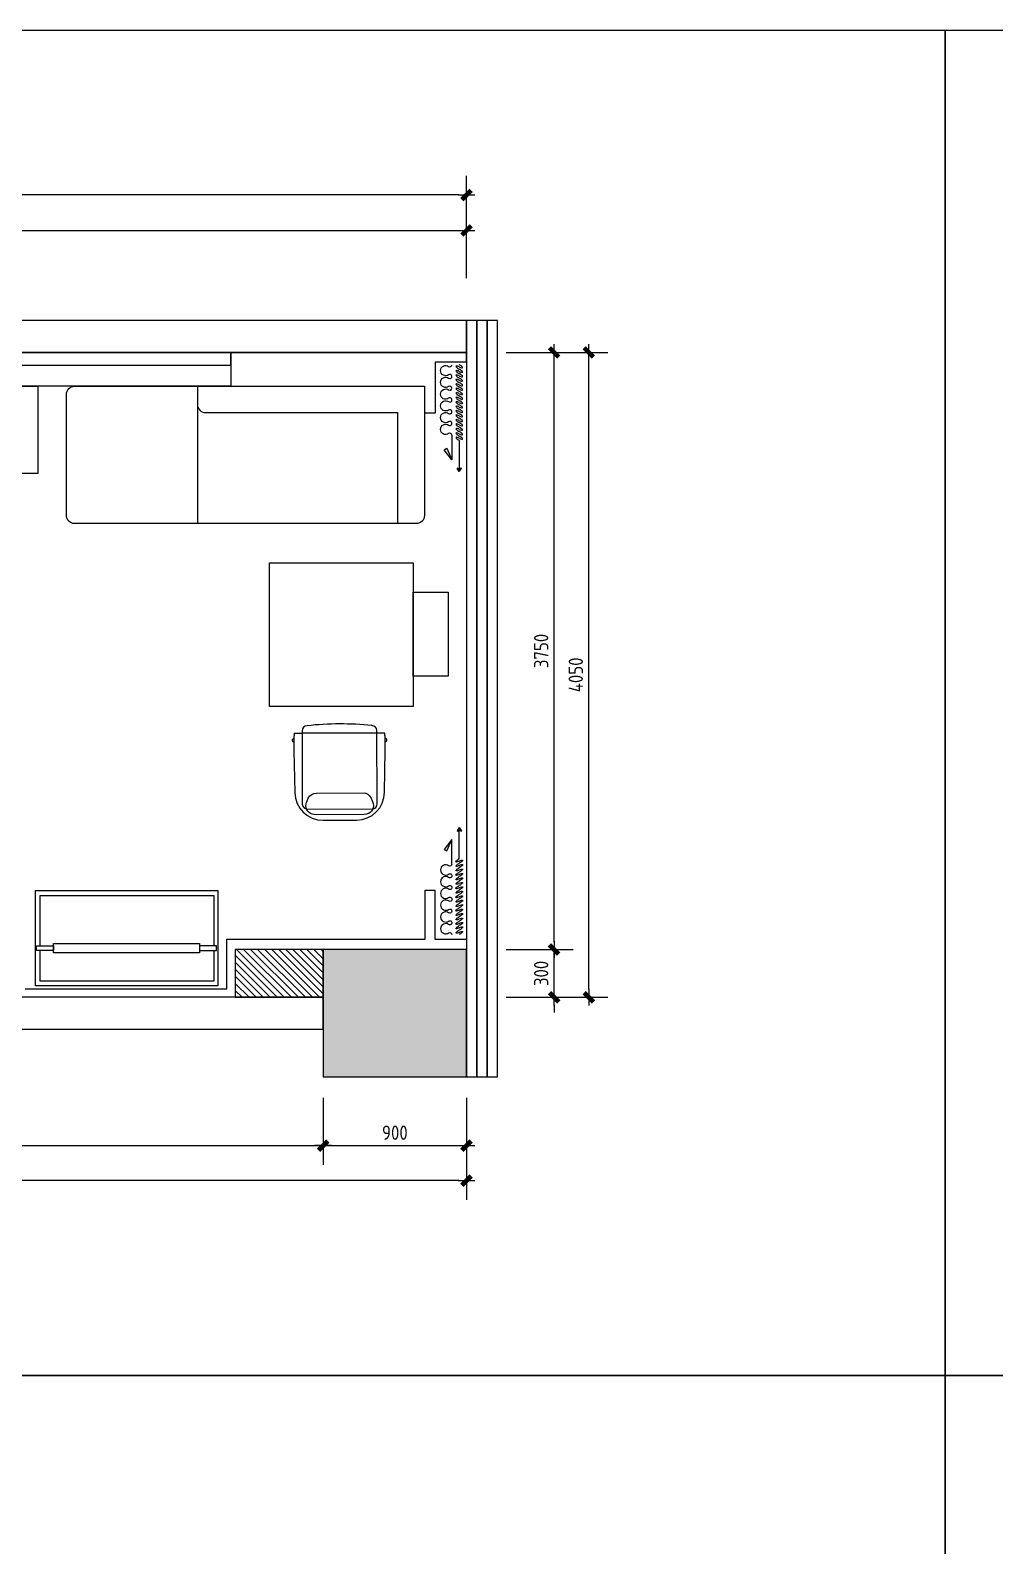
# Model space of a CAD drawing. Header units: inches. Extents: x 193953 to 255442, y -114891 to -62384.
# Drawn here: x 203572 to 209627, y -105042 to -95525 of the extents above; entities that cross this region are included whole.
import ezdxf

# ---------------------------------------------------------------- set-up
doc = ezdxf.new("R2010")
doc.units = ezdxf.units.IN
doc.header["$LTSCALE"] = 500
doc.header["$MEASUREMENT"] = 0
for name, color, linetype in [('F-活动家私(0.25)-DOM', 2, 'Continuous'), ('F-窗帘(0.12)-DOM', 120, 'Continuous'), ('IDT-Hatch', 7, 'Continuous')]:
    doc.layers.add(name, color=color, linetype=linetype)
doc.styles.add('DOM-romans.shx', font='dim.shx')
doc.dimstyles.new('DOM_DIM_1 80', dxfattribs={"dimscale": 60, "dimtxt": 1.5, "dimasz": 0.8, "dimexe": 2, "dimexo": 1.5, "dimgap": 0.6, "dimtad": 1, "dimdec": 0, "dimrnd": 5, "dimzin": 12, "dimdsep": 46, "dimtxsty": 'DOM-romans.shx', "dimblk": 'DOM_Dimension_Tick', "dimcen": 0.125, "dimclrd": 44, "dimclre": 44, "dimclrt": 50, "dimadec": 0, "dimazin": 0, "dimtfac": 1, "dimtdec": 0, "dimtix": 1, "dimtmove": 2, "dimatfit": 3, "dimldrblk": 'DOM_Leader_Arrow', "dimfxl": 0, "dimtvp": 1, "dimtolj": 1, "dimtzin": 0, "dimarcsym": 0})

# ---------------------------------------------------------------- blocks, each defined once
blk = doc.blocks.new('A$C1b9db060')
blk.add_lwpolyline([(-138.9, 264.5, 0.007594), (-151.5, 265.1, 0.00592), (-176.7, 265.6, 0.006339), (-227.1, 265.4), (-470.9, 261.5, 0.409863), (-633, 97.2), (-633, -96.8, 0.409863), (-470.9, -261.2), (-227.1, -265, 0.005917), (-176.7, -265.3, 0.006762), (-151.5, -264.7, 0.007594), (-138.9, -264.2)], format="xyb")
at = {"color": 8}
for points in [[(-179, 265.6), (-173.8, 272.5)], [(-525, 191.8), (-504.5, 182.7)], [(-126.6, -218), (-126.6, -217.6), (-126.6, 217.7)], [(-600.8, -141.4), (-600.8, 135.3)], [(-474.6, 135.3), (-474.6, -141.4)], [(-504.5, -182.3), (-535.5, -195)], [(-173.8, -272.2), (-179, -265.3)]]:
    blk.add_lwpolyline(points, dxfattribs=at)
for points in [[(-159.6, 265.3, 0.509249), (-167.3, 275.8, 0.497128), (-175, 265.6)], [(-175, -265.3, 0.497067), (-167.3, -275.5, 0.509249), (-159.6, -265)]]:
    blk.add_lwpolyline(points, format="xyb", dxfattribs=at)
for points in [[(-567.2, 188.3), (-567.2, -188.3)], [(-111.1, 217.6), (-539.2, 217.6)], [(-126.6, 262.6), (-126.6, 262.1)], [(-126.6, 262.1), (-126.6, 250.7), (-126.6, 217.6)], [(-126.6, 218.2), (-126.6, 217.7)], [(-539.2, -217.6), (-111.1, -217.6)], [(-126.6, -261.8), (-126.6, -217.6)], [(-126.6, -261.8), (-126.6, -262.3)]]:
    blk.add_lwpolyline(points)
blk.add_arc((-1823.6, 0), 1750.6, 353.82571, 6.17429)
for points in [[(-175.3, 268.4), (-175.3, 268.4), (-175.3, 268.3), (-175.3, 268.3)], [(-600.8, 135.3), (-600, 171), (-584.8, 194), (-546.5, 196.5)], [(-546.5, 196.5), (-535.5, 195.3), (-530.7, 194.1), (-525, 191.8)], [(-504.5, 182.7), (-484.6, 171.6), (-475.5, 155.4), (-474.6, 135.3)], [(-535.5, -195), (-571.8, -200.3), (-598, -178.5), (-600.8, -141.4)], [(-474.6, -141.4), (-475.4, -156.3), (-484.8, -170.1), (-504.5, -182.3)], [(-175.3, -267.9), (-175.3, -268), (-175.3, -268), (-175.3, -268.1)]]:
    blk.add_open_spline(points, degree=3, dxfattribs=at)
for points in [[(-129.6, 263.6), (-132.7, 264.1), (-135.8, 264.3), (-138.9, 264.5)], [(-126.6, 262.6), (-126.6, 264.6), (-128.5, 263.5), (-129.6, 263.6)], [(-539.2, 217.6), (-554.6, 217.6), (-567.2, 204.4), (-567.2, 188.3)], [(-83.2, 188.3), (-85, 204.3), (-95.7, 217.6), (-111.1, 217.6)], [(-567.2, -188.3), (-567.2, -204.4), (-554.6, -217.6), (-539.2, -217.6)], [(-138.9, -264.2), (-135.8, -264), (-132.7, -263.8), (-129.6, -263.3)], [(-129.6, -263.3), (-128.5, -263.1), (-126.6, -264.2), (-126.6, -262.3)], [(-111.1, -217.6), (-95.7, -217.6), (-84.8, -204.3), (-83.2, -188.3)]]:
    blk.add_open_spline(points, degree=3)
blk = doc.blocks.new('A$C6002b85e')
at = {"layer": 'F-活动家私(0.25)-DOM', "xscale": 0.8999999999999999, "yscale": 0.8999999999999999, "zscale": 0.8999999999999999, "rotation": 222.8483566332017}
blk.add_blockref('A$C1b9db060', (-83.6, -77.5), dxfattribs=at)
blk = doc.blocks.new('A$Cf66d3db0')
at = {"color": 4}
blk.add_lwpolyline([(-12802.3, 7040.2), (0, 7040.2), (0, 0), (-12802.3, 0)], close=True, dxfattribs=at)
blk = doc.blocks.new('DOM_Dimension_Tick')
at = {"color": 0, "linetype": 'ByBlock'}
for p, q in [((-1.09, 0), (0, 0)), ((0, 0), (1.09, 0))]:
    blk.add_line(p, q, dxfattribs=at)
at = {"color": 0, "linetype": 'Continuous', "const_width": 0.608}
blk.add_lwpolyline([(-0.61, -0.61), (0.61, 0.61)], dxfattribs=at)
blk = doc.blocks.new('*D519')
at = {"color": 44, "lineweight": -2, "transparency": 16777216}
for p, q in [((200260.5, -102229), (200260.5, -102649)), ((205410.5, -102229), (205410.5, -102649)), ((200308.5, -102529), (205362.5, -102529))]:
    blk.add_line(p, q, dxfattribs=at)
at = {"layer": 'Defpoints', "color": 0, "transparency": 16777216}
for p in [(205410.5, -101797.6), (200260.5, -102097.6), (205410.5, -102529)]:
    blk.add_point(p, dxfattribs=at)
at = {"color": 44, "lineweight": -2, "transparency": 16777216, "xscale": 48, "yscale": 48, "zscale": 48, "rotation": 180}
blk.add_blockref('DOM_Dimension_Tick', (200260.5, -102529), dxfattribs=at)
at = {"color": 44, "lineweight": -2, "transparency": 16777216, "xscale": 48, "yscale": 48, "zscale": 48}
blk.add_blockref('DOM_Dimension_Tick', (205410.5, -102529), dxfattribs=at)
at = {"color": 50, "transparency": 16777216, "insert": (202835.5, -102448), "char_height": 90, "attachment_point": 5, "style": 'DOM-romans.shx'}
blk.add_mtext('\\A1;5150', dxfattribs=at)
blk = doc.blocks.new('DOM_Leader_Arrow')
at = {"color": 0, "linetype": 'ByBlock'}
blk.add_line((0, 0), (-1.5, 0), dxfattribs=at)
for points in [[(-1.29, 1), (-0.89, 1.28), (-0.36, 0), (0, 0)], [(-1.29, -1), (-0.89, -1.28), (-0.36, 0), (0, 0)]]:
    blk.add_solid(points, dxfattribs=at)
blk = doc.blocks.new('*D520')
at = {"color": 44, "lineweight": -2, "transparency": 16777216}
for p, q in [((205410.5, -102229), (205410.5, -102649)), ((206310.5, -102229), (206310.5, -102649)), ((205458.5, -102529), (206262.5, -102529))]:
    blk.add_line(p, q, dxfattribs=at)
at = {"layer": 'Defpoints', "color": 0, "transparency": 16777216}
for p in [(206310.5, -101297.6), (205410.5, -101797.6), (206310.5, -102529)]:
    blk.add_point(p, dxfattribs=at)
at = {"color": 44, "lineweight": -2, "transparency": 16777216, "xscale": 48, "yscale": 48, "zscale": 48, "rotation": 180}
blk.add_blockref('DOM_Dimension_Tick', (205410.5, -102529), dxfattribs=at)
at = {"color": 44, "lineweight": -2, "transparency": 16777216, "xscale": 48, "yscale": 48, "zscale": 48}
blk.add_blockref('DOM_Dimension_Tick', (206310.5, -102529), dxfattribs=at)
at = {"color": 50, "transparency": 16777216, "insert": (205860.5, -102448), "char_height": 90, "attachment_point": 5, "style": 'DOM-romans.shx'}
blk.add_mtext('\\A1;900', dxfattribs=at)
blk = doc.blocks.new('*D521')
at = {"color": 44, "lineweight": -2, "transparency": 16777216}
for p, q in [((197110.5, -102449), (197110.5, -102869)), ((206310.5, -102449), (206310.5, -102869)), ((206262.5, -102749), (197158.5, -102749))]:
    blk.add_line(p, q, dxfattribs=at)
at = {"layer": 'Defpoints', "color": 0, "transparency": 16777216}
for p in [(197110.5, -102348.5), (206310.5, -102348.5), (197110.5, -102749)]:
    blk.add_point(p, dxfattribs=at)
at = {"color": 44, "lineweight": -2, "transparency": 16777216, "xscale": 48, "yscale": 48, "zscale": 48, "rotation": 180}
blk.add_blockref('DOM_Dimension_Tick', (197110.5, -102749), dxfattribs=at)
at = {"color": 44, "lineweight": -2, "transparency": 16777216, "xscale": 48, "yscale": 48, "zscale": 48}
blk.add_blockref('DOM_Dimension_Tick', (206310.5, -102749), dxfattribs=at)
at = {"color": 50, "transparency": 16777216, "insert": (201710.5, -102668), "char_height": 90, "attachment_point": 5, "style": 'DOM-romans.shx'}
blk.add_mtext('\\A1;9200', dxfattribs=at)
blk = doc.blocks.new('*D531')
at = {"color": 44, "lineweight": -2, "transparency": 16777216}
for p, q in [((200310.5, -97082), (200310.5, -96662)), ((206310.5, -97082), (206310.5, -96662)), ((200358.5, -96782), (206262.5, -96782))]:
    blk.add_line(p, q, dxfattribs=at)
at = {"layer": 'Defpoints', "color": 0, "transparency": 16777216}
for p in [(206310.5, -96782), (200310.5, -97547.6), (206310.5, -97547.6)]:
    blk.add_point(p, dxfattribs=at)
at = {"color": 44, "lineweight": -2, "transparency": 16777216, "xscale": 48, "yscale": 48, "zscale": 48, "rotation": 180}
blk.add_blockref('DOM_Dimension_Tick', (200310.5, -96782), dxfattribs=at)
at = {"color": 44, "lineweight": -2, "transparency": 16777216, "xscale": 48, "yscale": 48, "zscale": 48}
blk.add_blockref('DOM_Dimension_Tick', (206310.5, -96782), dxfattribs=at)
at = {"color": 50, "transparency": 16777216, "insert": (203310.5, -96701), "char_height": 90, "attachment_point": 5, "style": 'DOM-romans.shx'}
blk.add_mtext('\\A1;6000', dxfattribs=at)
blk = doc.blocks.new('*D532')
at = {"color": 44, "lineweight": -2, "transparency": 16777216}
for p, q in [((197110.5, -96859), (197110.5, -96439)), ((206310.5, -96859), (206310.5, -96439)), ((206262.5, -96559), (197158.5, -96559))]:
    blk.add_line(p, q, dxfattribs=at)
at = {"layer": 'Defpoints', "color": 0, "transparency": 16777216}
for p in [(197110.5, -96559), (197110.5, -97056), (206310.5, -97056)]:
    blk.add_point(p, dxfattribs=at)
at = {"color": 44, "lineweight": -2, "transparency": 16777216, "xscale": 48, "yscale": 48, "zscale": 48, "rotation": 180}
blk.add_blockref('DOM_Dimension_Tick', (197110.5, -96559), dxfattribs=at)
at = {"color": 44, "lineweight": -2, "transparency": 16777216, "xscale": 48, "yscale": 48, "zscale": 48}
blk.add_blockref('DOM_Dimension_Tick', (206310.5, -96559), dxfattribs=at)
at = {"color": 50, "transparency": 16777216, "insert": (201710.5, -96478), "char_height": 90, "attachment_point": 5, "style": 'DOM-romans.shx'}
blk.add_mtext('\\A1;9200', dxfattribs=at)
blk = doc.blocks.new('*D533')
at = {"color": 44, "lineweight": -2, "transparency": 16777216}
for p, q in [((206560.3, -97547.6), (206980.3, -97547.6)), ((206860.3, -101249.6), (206860.3, -97595.6)), ((206560.3, -101297.6), (206980.3, -101297.6))]:
    blk.add_line(p, q, dxfattribs=at)
at = {"layer": 'Defpoints', "color": 0, "transparency": 16777216}
for p in [(206310.5, -97547.6), (206860.3, -97547.6), (206310.5, -101297.6)]:
    blk.add_point(p, dxfattribs=at)
at = {"color": 44, "lineweight": -2, "transparency": 16777216, "xscale": 48, "yscale": 48, "zscale": 48}
for p, rotation in [((206860.3, -97547.6), 90), ((206860.3, -101297.6), 270)]:
    blk.add_blockref('DOM_Dimension_Tick', p, dxfattribs=dict(at, rotation=rotation))
at = {"color": 50, "transparency": 16777216, "insert": (206779.3, -99422.6), "char_height": 90, "attachment_point": 5, "rotation": 90, "style": 'DOM-romans.shx'}
blk.add_mtext('\\A1;3750', dxfattribs=at)
blk = doc.blocks.new('*D534')
at = {"color": 44, "lineweight": -2, "transparency": 16777216}
for p, q in [((206860.3, -101249.6), (206860.3, -101201.6)), ((206560.3, -101297.6), (206980.3, -101297.6)), ((206860.3, -101597.6), (206860.3, -101297.6)), ((206560.3, -101597.6), (206980.3, -101597.6)), ((206860.3, -101645.6), (206860.3, -101693.6))]:
    blk.add_line(p, q, dxfattribs=at)
at = {"layer": 'Defpoints', "color": 0, "transparency": 16777216}
for p in [(205410.5, -101297.6), (206860.3, -101297.6), (205410.5, -101597.6)]:
    blk.add_point(p, dxfattribs=at)
at = {"color": 44, "lineweight": -2, "transparency": 16777216, "xscale": 48, "yscale": 48, "zscale": 48}
for p, rotation in [((206860.3, -101297.6), 270), ((206860.3, -101597.6), 90)]:
    blk.add_blockref('DOM_Dimension_Tick', p, dxfattribs=dict(at, rotation=rotation))
at = {"color": 50, "transparency": 16777216, "insert": (206779.3, -101447.6), "char_height": 90, "attachment_point": 5, "rotation": 90, "style": 'DOM-romans.shx'}
blk.add_mtext('\\A1;300', dxfattribs=at)
blk = doc.blocks.new('*D535')
at = {"color": 44, "lineweight": -2, "transparency": 16777216}
for p, q in [((206777.8, -97547.6), (207197.8, -97547.6)), ((207077.8, -101549.6), (207077.8, -97595.6)), ((206777.8, -101597.6), (207197.8, -101597.6))]:
    blk.add_line(p, q, dxfattribs=at)
at = {"layer": 'Defpoints', "color": 0, "transparency": 16777216}
for p in [(206632.3, -97547.6), (207077.8, -97547.6), (206632.3, -101597.6)]:
    blk.add_point(p, dxfattribs=at)
at = {"color": 44, "lineweight": -2, "transparency": 16777216, "xscale": 48, "yscale": 48, "zscale": 48}
for p, rotation in [((207077.8, -97547.6), 90), ((207077.8, -101597.6), 270)]:
    blk.add_blockref('DOM_Dimension_Tick', p, dxfattribs=dict(at, rotation=rotation))
at = {"color": 50, "transparency": 16777216, "insert": (206996.8, -99572.6), "char_height": 90, "attachment_point": 5, "rotation": 90, "style": 'DOM-romans.shx'}
blk.add_mtext('\\A1;4050', dxfattribs=at)
blk = doc.blocks.new('布帘及纱帘平面-DW')
at = {"layer": 'F-窗帘(0.12)-DOM', "color": 1, "linetype": 'Continuous'}
for p, q in [((-670, -32791.5), (-515.2, -32791.5)), ((-515.2, -32791.5), (-578.7, -32743.6)), ((-637.2, -32837.5), (-441.5, -32837.5))]:
    blk.add_line(p, q, dxfattribs=at)
at = {"layer": 'F-窗帘(0.12)-DOM', "color": 1, "linetype": 'Continuous', "flags": 128}
for points in [[(-965.3, -32791.5, -0.608416), (-975.9, -32771.1, 0.608416), (-1002.2, -32720.2, 0.608416), (-1028.5, -32771.1, -1.932003), (-1049.7, -32771.1, 0.608416), (-1076, -32720.3, 0.608416), (-1102.3, -32771.1, -0.608485), (-1112.9, -32791.6, -0.608485)], [(-670, -32791.5, -0.608416), (-680.6, -32771.1, 0.608416), (-707, -32720.2, 0.608416), (-733.3, -32771.1, -1.932003), (-754.4, -32771.1, 0.608416), (-780.8, -32720.2, 0.608416), (-807.1, -32771.1, -1.932003), (-828.2, -32771.1, 0.608416), (-854.6, -32720.2, 0.608416), (-880.9, -32771.1, -1.932003), (-902, -32771.1, 0.608416), (-928.4, -32720.2, 0.608416), (-954.7, -32771.1, -0.608416), (-965.3, -32791.5, 0.608416)]]:
    blk.add_lwpolyline(points, format="xyb", dxfattribs=at)
at = {"layer": 'F-窗帘(0.12)-DOM', "color": 1, "linetype": 'Continuous'}
for points in [[(-578.7, -32743.6), (-588, -32758.8), (-515.2, -32791.5)], [(-441.5, -32837.5), (-461.9, -32824.2), (-466.2, -32828.4), (-441.5, -32837.5)], [(-441.5, -32837.5), (-461.9, -32850.9), (-466.2, -32846.6), (-441.5, -32837.5)]]:
    blk.add_lwpolyline(points, dxfattribs=at)
at = {"layer": 'F-窗帘(0.12)-DOM', "color": 1, "linetype": 'Continuous', "extrusion": (0, 0, -1)}
for centre, start_param, end_param in [((-1091.9, -32837.6), -1.424879, 1.716714), ((-1063.9, -32837.6), -1.424879, 1.716714), ((-1036, -32837.6), -1.424879, 1.716714), ((-1008, -32837.6), -1.424879, 1.716714), ((-980, -32837.6), -1.424879, 1.716714), ((-952, -32837.6), -1.424879, 1.716714), ((-924, -32837.6), -1.424879, 1.716714), ((-896, -32837.6), -1.424879, 1.716714), ((-868.1, -32837.6), -1.424879, 1.716714), ((-840.1, -32837.6), -1.424879, 1.716714), ((-812.1, -32837.6), -1.424879, 1.716714), ((-784.1, -32837.6), -1.424879, 1.716714), ((-756.1, -32837.6), -1.424879, 1.716714), ((-728.1, -32837.6), -1.424879, 1.716714), ((-700.2, -32837.6), -1.424879, 1.716714), ((-672.2, -32837.6), -1.424879, 1.716714), ((-644.2, -32837.5), -1.424879, 1.716714), ((-1105.9, -32837.6), 1.716714, 4.858306), ((-1077.9, -32837.6), 1.716714, 4.858306), ((-1049.9, -32837.6), 1.716714, 4.858306), ((-1022, -32837.6), 1.716714, 4.858306), ((-994, -32837.6), 1.716714, 4.858306), ((-966, -32837.6), 1.716714, 4.858306), ((-938, -32837.6), 1.716714, 4.858306), ((-910, -32837.6), 1.716714, 4.858306), ((-882, -32837.6), 1.716714, 4.858306), ((-854.1, -32837.6), 1.716714, 4.858306), ((-826.1, -32837.6), 1.716714, 4.858306), ((-798.1, -32837.6), 1.716714, 4.858306), ((-770.1, -32837.6), 1.716714, 4.858306), ((-742.1, -32837.6), 1.716714, 4.858306), ((-714.1, -32837.6), 1.716714, 4.858306), ((-686.2, -32837.6), 1.716714, 4.858306), ((-658.2, -32837.6), 1.716714, 4.858306)]:
    blk.add_ellipse(centre, major_axis=(-12, 20.8), ratio=0.254545, start_param=start_param, end_param=end_param, dxfattribs=at)
blk = doc.blocks.new('A$Cc65caf1e')
at = {"layer": 'F-窗帘(0.12)-DOM', "color": 8, "rotation": 90}
blk.add_blockref('布帘及纱帘平面-DW', (-32857.8, 1097.2), dxfattribs=at)

msp = doc.modelspace()

# ---------------------------------------------------------------- hatches: boundary and pattern name
at = {"layer": 'IDT-Hatch'}
h = msp.add_hatch(dxfattribs=at)
h.set_pattern_fill('ANSI31', color=8, scale=250, angle=-90)
h.set_pattern_definition([(315, (219017, 104329.498), (22.097087, 22.097087), [])])
h.paths.add_polyline_path([(205410.5, -101297.6), (204858, -101297.6), (204858, -101597.6), (205410.5, -101597.6)])
h = msp.add_hatch(color=8, dxfattribs=at)
h.dxf.hatch_style = 1
h.paths.add_polyline_path([(206310.5, -101597.6), (206310.5, -101297.6), (205410.5, -101297.6), (205410.5, -102097.6), (206310.5, -102097.6)])

# ---------------------------------------------------------------- linework, layer by layer
at = {"color": 2}
for p, q in [((204830, -97760.5), (200310.5, -97760.5)), ((204620.5, -97760.5), (204620.5, -97875)), ((204620.5, -97875), (204620.5, -98622.5)), ((204670.5, -97925), (205877.5, -97925)), ((205877.5, -97925), (205877.5, -98622.5))]:
    msp.add_line(p, q, dxfattribs=at)
at = {"color": 4}
for points in [[(197110.5, -99897.6), (197110.5, -97547.6), (206310.5, -97547.6), (206310.5, -97347.6), (197110.5, -97347.6), (197010.5, -97347.6), (197010.5, -99447.6), (196910.5, -99447.6), (196910.5, -99897.6), (197110.5, -99897.6)], [(200260.5, -101797.6), (205410.5, -101797.6), (205410.5, -101597.6), (200260.5, -101597.6)]]:
    msp.add_lwpolyline(points, dxfattribs=at)
at = {"color": 3}
for points in [[(206310.5, -102097.6), (206375.5, -102097.6), (206375.5, -97347.6), (206310.5, -97347.6)], [(206375.5, -102097.6), (206440.5, -102097.6), (206440.5, -97347.6), (206375.5, -97347.6)], [(206440.5, -102097.6), (206505.5, -102097.6), (206505.5, -97347.6), (206440.5, -97347.6)], [(204830, -97547.6), (204830, -97760.5), (206046, -97760.5), (206046, -97927), (206115, -97927), (206115, -97606), (206310.5, -97606), (206310.5, -97547.6), (204830, -97547.6)]]:
    msp.add_lwpolyline(points, close=True, dxfattribs=at)
at = {"color": 2}
for points in [[(200310.5, -97547.6), (200310.5, -97627.6), (204830, -97627.6), (204830, -97547.6)], [(203619.5, -97760.5), (203619.5, -98308.5), (202992.9, -98308.5), (202992.9, -97760.5)], [(205975, -98869.5), (205975, -99771.5), (205073.5, -99771.5), (205073.5, -98869.5)], [(206195.5, -99053.5), (206195.5, -99580), (205975, -99580), (205975, -99053.5)], [(204749, -100926.5), (204749, -101526), (203603.5, -101526), (203603.5, -100926.5)], [(205410.5, -101297.6), (204858, -101297.6), (204858, -101597.6), (205410.5, -101597.6)]]:
    msp.add_lwpolyline(points, close=True, dxfattribs=at)
msp.add_lwpolyline([(206046, -97760.5), (206046, -98572.5, -0.414214), (205996, -98622.5), (203848.5, -98622.5, -0.414214), (203798.5, -98572.5), (203798.5, -97810.5, -0.414214), (203848.5, -97760.5)], format="xyb", close=True, dxfattribs=at)
at = {"color": 3}
msp.add_lwpolyline([(203539.5, -101544.5), (204805.5, -101544.5), (204805.5, -101233), (206050.5, -101233), (206050.5, -100924.5), (206112, -100924.5), (206112, -101233), (206310.5, -101233), (206310.5, -101297.6)], dxfattribs=at)
at = {"color": 8}
for points in [[(203633.5, -101274.5), (203633.5, -100957.5), (204723.5, -100957.5), (204723.5, -101274.5)], [(204723.5, -101304.5), (204723.5, -101496.5), (203633.5, -101496.5), (203633.5, -101304.5)]]:
    msp.add_lwpolyline(points, dxfattribs=at)
for points in [[(203717.5, -101274.5), (203717.5, -101304.5), (203611, -101304.5), (203611, -101274.5)], [(204634, -101260.5), (204634, -101319), (203717.5, -101319), (203717.5, -101260.5)], [(204634, -101274.5), (204634, -101304.5), (204740.5, -101304.5), (204740.5, -101274.5)]]:
    msp.add_lwpolyline(points, close=True, dxfattribs=at)
at = {"color": 4}
for points in [[(206310.5, -101597.6), (206310.5, -101297.6), (205410.5, -101297.6), (205410.5, -102097.6), (206310.5, -102097.6)], [(193953.5, -103973), (209316.2, -103973), (209316.2, -105208), (193953.5, -105208)], [(209316.2, -103973), (224679, -103973), (224679, -105208), (209316.2, -105208)]]:
    msp.add_lwpolyline(points, close=True, dxfattribs=at)
at = {"color": 2}
msp.add_arc((204670.5, -97875), 50, 180, 270, dxfattribs=at)

# ---------------------------------------------------------------- block references
at = {"color": 6, "xscale": 1.2, "yscale": 1.2, "zscale": 1.2, "rotation": 180}
msp.add_blockref('A$Cf66d3db0', (193953.5, -95524.7), dxfattribs=at)
at = {"color": 6, "xscale": 1.2, "yscale": 1.2, "zscale": 1.2}
msp.add_blockref('A$Cf66d3db0', (224679, -103973), dxfattribs=at)
at = {"color": 4, "xscale": -1, "rotation": 180}
msp.add_blockref('A$Cc65caf1e', (206285.1, -97640.6), dxfattribs=at)
at = {"color": 2, "xscale": 1.2, "yscale": 1.2, "zscale": 1.2, "rotation": 227.3134166153854}
msp.add_blockref('A$C6002b85e', (205513.1, -99938.7), dxfattribs=at)
at = {"color": 4}
msp.add_blockref('A$Cc65caf1e', (206285.1, -101187.9), dxfattribs=at)

# ---------------------------------------------------------------- dimensions: what is measured, and where the dimension line sits
at = {"color": 6}
for base, p1, p2, picture, middle in [((197110.5, -96559), (206310.5, -97056), (197110.5, -97056), '*D532', (201710.5, -96478)), ((206310.5, -96782), (200310.5, -97547.6), (206310.5, -97547.6), '*D531', (203310.5, -96701)), ((206310.5, -102529), (205410.5, -101797.6), (206310.5, -101297.6), '*D520', (205860.5, -102448)), ((205410.5, -102529), (200260.5, -102097.6), (205410.5, -101797.6), '*D519', (202835.5, -102448)), ((197110.5, -102749), (206310.5, -102348.5), (197110.5, -102348.5), '*D521', (201710.5, -102668))]:
    dim = msp.add_linear_dim(base=base, p1=p1, p2=p2, dimstyle='DOM_DIM_1 80', dxfattribs=at)
    dim.commit()
    dim.dimension.update_dxf_attribs({"geometry": picture, "text_midpoint": middle})
for base, p1, p2, picture, middle in [((206860.3, -97547.6), (206310.5, -101297.6), (206310.5, -97547.6), '*D533', (206779.3, -99422.6)), ((207077.8, -97547.6), (206632.3, -101597.6), (206632.3, -97547.6), '*D535', (206996.8, -99572.6)), ((206860.3, -101297.6), (205410.5, -101597.6), (205410.5, -101297.6), '*D534', (206779.3, -101447.6))]:
    dim = msp.add_linear_dim(base=base, p1=p1, p2=p2, angle=90, dimstyle='DOM_DIM_1 80', dxfattribs=at)
    dim.commit()
    dim.dimension.update_dxf_attribs({"geometry": picture, "text_midpoint": middle})

doc.saveas('drawing.dxf')
